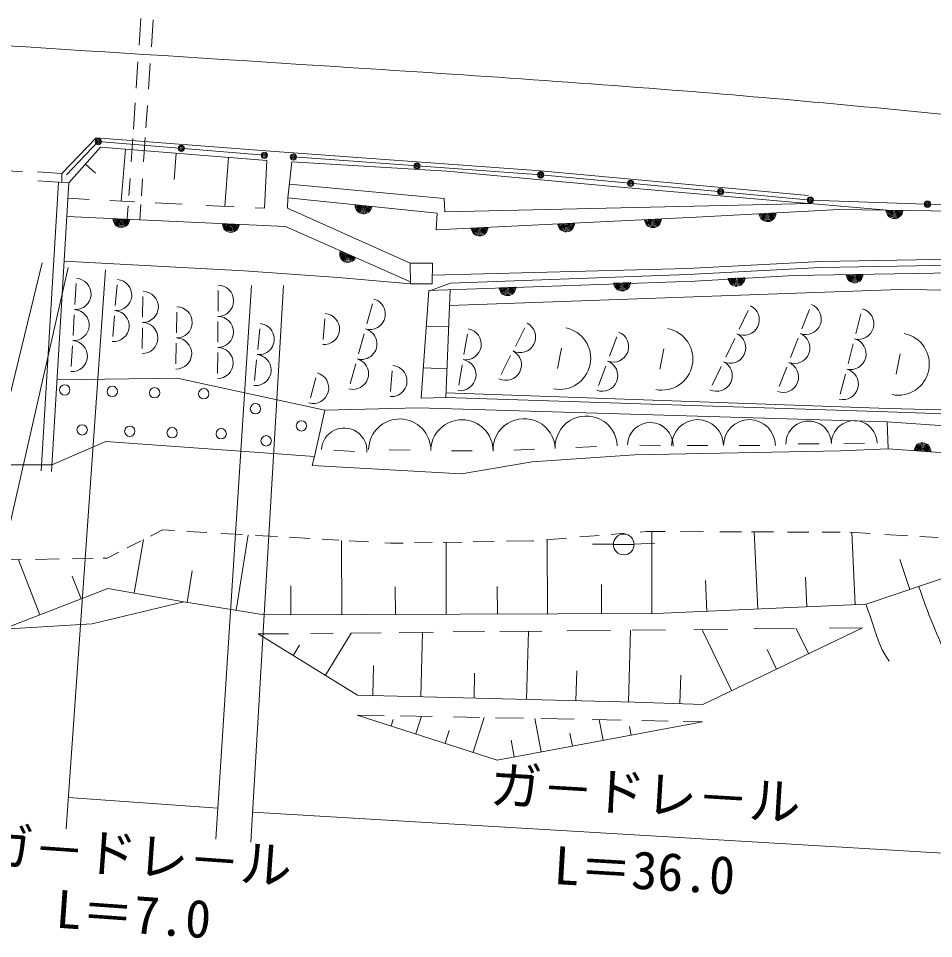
# Model space of a CAD drawing. Units: millimetres, scale not verified. Extents: x 40000 to 680000, y 20000 to 380000.
# Drawn here: x 389184 to 433314, y 240804 to 285196 of the extents above; entities that cross this region are included whole.
import ezdxf
from ezdxf.enums import TextEntityAlignment as Align

# ---------------------------------------------------------------- set-up
doc = ezdxf.new("R2010")
doc.units = ezdxf.units.MM
doc.header["$LTSCALE"] = 1000
for name, color, linetype, lineweight in [('M-BGD', 7, 'Continuous', 13), ('M-BMK', 2, 'Continuous', 13), ('M-STR-HTXT', 7, 'Continuous', 13)]:
    doc.layers.add(name, color=color, linetype=linetype, lineweight=lineweight)
doc.styles.add('ＭＳ ゴシック', font='')
doc.styles.get('ＭＳ ゴシック').set_extended_font_data('MS Gothic')

msp = doc.modelspace()

# ---------------------------------------------------------------- linework, layer by layer
at = {"layer": 'M-BGD'}
for p, q in [((395089, 285196), (395002, 283905)), ((395686, 285126), (395598, 283822)), ((394947, 283100), (394862, 281832)), ((395543, 283021), (395459, 281776)), ((394814, 281130), (394728, 279853)), ((395407, 280999), (395333, 279913)), ((391282, 277718), (392927, 279431)), ((391500, 277651), (393037, 279250)), ((392927, 279431), (401338, 278796)), ((393037, 279250), (401048, 278594)), ((394697, 279404), (394621, 278282)), ((395302, 279450), (395223, 278281)), ((393146, 278992), (391609, 277264)), ((401168, 278342), (393146, 278992)), ((394145, 276386), (394348, 278895)), ((401338, 278796), (414353, 277843)), ((396690, 277422), (396793, 278697)), ((399130, 276131), (399321, 278492)), ((401043, 276034), (401168, 278342)), ((402442, 278512), (414367, 277651)), ((392906, 277737), (392417, 278172)), ((402374, 278280), (402174, 276541)), ((409840, 277822), (402374, 278280)), ((387984, 277894), (389375, 277799)), ((390100, 277790), (391282, 277718)), ((391282, 277718), (391274, 277284)), ((394567, 277470), (394511, 276652)), ((395167, 277460), (395112, 276644)), ((418034, 277074), (409840, 277822)), ((414353, 277843), (427267, 276658)), ((414367, 277651), (427376, 276430)), ((391110, 277293), (390126, 277357)), ((390279, 263374), (391110, 277293)), ((390778, 263344), (391609, 277264)), ((391110, 277293), (391609, 277264)), ((402249, 277195), (409717, 276508)), ((427267, 276263), (418034, 277074)), ((391565, 276517), (392589, 276465)), ((393595, 276414), (394779, 276353)), ((394478, 276160), (394435, 275527)), ((395084, 276226), (395034, 275486)), ((395776, 276303), (397077, 276236)), ((398237, 276177), (399590, 276108)), ((402174, 276541), (402152, 276049)), ((409372, 275803), (402174, 276541)), ((409717, 276508), (409753, 275866)), ((409753, 275866), (425303, 276220)), ((425303, 276220), (427342, 276264)), ((427342, 276264), (431074, 275938)), ((427376, 276430), (438663, 276037)), ((400592, 276057), (401043, 276034)), ((402152, 276049), (408075, 273389)), ((409327, 274998), (409372, 275803)), ((428753, 275977), (421867, 275602)), ((439448, 275811), (428753, 275977)), ((402062, 275155), (391512, 275632)), ((421867, 275602), (409327, 274998)), ((408091, 272495), (402062, 275155)), ((400074, 273020), (391384, 273487)), ((421448, 273134), (427870, 273475)), ((427870, 273475), (437873, 273645)), ((404599, 272701), (400074, 273020)), ((408075, 273389), (409155, 273383)), ((408093, 272398), (408075, 273389)), ((409155, 273383), (409138, 272393)), ((409145, 272807), (421448, 273134)), ((421465, 272834), (427881, 273175)), ((427881, 273175), (437866, 273345)), ((408093, 272398), (404599, 272701)), ((410024, 272430), (421465, 272834)), ((421801, 272521), (426574, 272788)), ((426574, 272788), (438299, 272982)), ((391964, 272400), (391905, 271401)), ((393939, 272346), (393856, 271349)), ((409138, 272393), (408093, 272398)), ((408982, 272073), (421801, 272521)), ((410024, 272430), (409058, 272076)), ((395191, 271776), (395174, 270776)), ((398815, 272072), (398808, 271072)), ((408602, 266871), (408982, 272073)), ((410008, 272109), (409791, 266900)), ((431691, 272121), (409976, 271349)), ((439841, 272034), (431691, 272121)), ((406261, 271419), (405991, 270456)), ((391876, 270902), (391817, 269904)), ((393815, 270851), (393732, 269855)), ((396825, 271029), (396807, 270029)), ((424377, 271111), (423942, 270211)), ((427331, 271159), (426966, 270228)), ((429808, 270946), (429560, 269977)), ((398805, 270572), (398799, 269572)), ((403955, 270705), (403875, 269709)), ((395166, 270276), (395149, 269276)), ((400823, 270222), (400721, 269227)), ((405856, 269974), (405586, 269012)), ((408847, 270339), (409933, 270315)), ((410836, 269969), (410669, 268983)), ((413601, 270266), (413147, 269375)), ((396798, 269529), (396781, 268529)), ((418035, 269832), (417684, 268896)), ((423724, 269761), (423289, 268860)), ((426784, 269762), (426419, 268831)), ((429436, 269493), (429188, 268524)), ((391788, 269405), (391729, 268407)), ((398796, 269072), (398790, 268072)), ((415378, 269287), (415181, 268306)), ((420308, 269252), (420111, 268271)), ((400670, 268730), (400567, 267735)), ((412919, 268930), (412465, 268039)), ((431706, 269007), (431509, 268027)), ((405451, 268530), (405181, 267567)), ((407211, 268199), (407132, 267202)), ((408705, 268331), (409849, 268292)), ((410585, 268490), (410417, 267504)), ((417509, 268427), (417159, 267491)), ((423072, 268410), (422637, 267510)), ((426237, 268365), (425872, 267434)), ((396845, 267848), (391042, 267756)), ((403955, 266303), (396845, 267848)), ((403532, 267851), (403262, 266888)), ((429064, 268040), (428816, 267071)), ((409791, 266900), (408602, 266871)), ((409791, 266900), (431088, 266211)), ((409800, 267125), (431129, 266373)), ((408472, 266410), (403955, 266303)), ((431076, 265740), (408472, 266410)), ((439387, 266191), (431129, 266373)), ((403455, 264068), (403955, 266303)), ((431088, 266211), (439442, 265919)), ((431124, 264425), (431076, 265740)), ((431076, 265740), (439592, 265142)), ((390797, 263661), (393397, 264781)), ((393397, 264781), (403455, 264068)), ((419153, 264611), (420152, 264583)), ((421433, 264589), (422433, 264589)), ((423933, 264589), (424933, 264589)), ((426790, 264667), (427790, 264677)), ((428990, 264689), (429990, 264699)), ((404392, 264368), (405390, 264307)), ((407069, 264380), (408069, 264362)), ((410069, 264337), (411069, 264330)), ((413068, 264366), (414067, 264409)), ((413950, 263803), (418901, 264138)), ((416065, 264494), (417064, 264537)), ((418901, 264138), (428828, 264329)), ((428828, 264329), (431124, 264425)), ((431124, 264425), (438324, 263922)), ((403455, 264068), (403355, 263635)), ((410553, 263229), (413950, 263803)), ((387294, 263668), (390797, 263661)), ((403355, 263635), (410553, 263229)), ((396138, 260519), (395549, 260221)), ((396716, 260485), (396138, 260519)), ((398268, 260395), (397298, 260451)), ((399995, 260294), (398965, 260354)), ((400256, 260279), (399676, 256644)), ((401681, 260195), (400617, 260258)), ((403245, 260104), (402232, 260163)), ((417184, 260256), (416251, 260180)), ((418399, 260356), (417767, 260304)), ((419464, 260444), (419157, 260418)), ((420368, 260440), (419464, 260444)), ((419720, 260443), (419731, 256480)), ((422213, 260433), (421114, 260437)), ((424046, 260426), (423010, 260430)), ((425588, 260420), (424526, 260424)), ((424666, 260424), (424832, 256700)), ((427294, 260414), (426270, 260417)), ((428810, 260408), (427938, 260411)), ((430248, 260348), (429278, 260406)), ((429370, 260400), (429526, 256909)), ((432069, 260240), (430958, 260306)), ((433536, 260153), (432653, 260206)), ((395096, 259991), (394435, 259656)), ((395215, 260051), (394762, 257466)), ((404634, 260023), (403827, 260070)), ((404770, 260015), (404780, 256438)), ((406065, 259939), (405140, 259993)), ((407122, 259877), (406852, 259893)), ((407731, 259888), (407122, 259877)), ((409134, 259911), (408286, 259897)), ((410587, 259935), (409665, 259920)), ((409803, 259922), (409813, 256452)), ((412129, 259960), (411106, 259944)), ((413953, 259991), (412723, 259970)), ((414028, 259997), (413953, 259991)), ((415616, 260127), (414634, 260047)), ((414686, 260051), (414696, 256466)), ((417871, 259824), (416871, 259834)), ((417874, 259817), (418874, 259817)), ((418871, 259834), (419871, 259884)), ((394032, 259451), (393458, 259160)), ((389318, 259085), (388156, 259064)), ((389187, 259083), (390215, 256421)), ((391150, 259119), (390000, 259098)), ((392781, 259148), (391795, 259130)), ((393458, 259160), (393274, 259157)), ((431680, 259098), (432172, 257646)), ((397559, 258551), (397314, 257022)), ((430070, 256933), (434411, 258405)), ((391781, 258290), (392205, 257190)), ((422311, 258076), (422378, 256590)), ((427138, 258242), (427202, 256806)), ((393496, 257688), (388440, 255735)), ((397157, 257047), (393496, 257688)), ((402314, 257814), (402318, 256431)), ((407355, 257767), (407359, 256446)), ((412277, 257790), (412281, 256459)), ((417294, 257886), (417298, 256473)), ((392741, 255990), (397157, 257047)), ((397157, 257047), (401032, 256428)), ((419917, 256481), (430070, 256933)), ((401032, 256428), (419917, 256481)), ((386362, 255612), (392741, 255990)), ((420382, 255703), (418786, 255686)), ((423397, 255734), (421753, 255717)), ((422182, 252102), (429882, 255801)), ((426605, 255767), (424642, 255747)), ((426695, 255768), (427280, 254551)), ((429882, 255801), (428298, 255785)), ((402214, 255514), (400743, 255499)), ((400743, 255499), (405536, 252555)), ((404354, 255537), (403277, 255525)), ((405237, 255546), (403985, 253508)), ((406679, 255561), (405225, 255546)), ((409195, 255587), (407546, 255570)), ((408661, 255581), (408582, 252478)), ((411663, 255612), (410141, 255597)), ((414429, 255641), (412403, 255620)), ((413774, 255634), (413691, 252348)), ((417738, 255675), (415652, 255654)), ((418696, 255685), (418608, 252223)), ((422169, 255674), (423565, 252767)), ((402742, 254961), (402435, 254460)), ((425284, 254747), (425734, 253809)), ((406309, 253986), (406272, 252536)), ((411183, 253605), (411153, 252412)), ((416105, 253724), (416069, 252287)), ((421122, 253510), (421075, 252140)), ((405536, 252555), (418898, 252215)), ((418898, 252215), (422182, 252102)), ((405512, 251590), (412266, 249419)), ((406821, 251564), (405512, 251590)), ((407252, 251366), (407154, 251062)), ((409130, 251519), (407613, 251549)), ((408614, 251529), (408341, 250681)), ((411422, 251474), (410164, 251499)), ((411645, 251469), (411106, 249792)), ((413542, 251432), (412181, 251459)), ((412266, 249419), (422172, 251263)), ((414093, 251421), (414392, 249815)), ((415987, 251384), (414385, 251416)), ((418244, 251340), (416848, 251367)), ((417193, 251360), (417377, 250370)), ((420518, 251295), (419243, 251320)), ((422172, 251263), (421241, 251281)), ((409957, 250849), (409757, 250226)), ((418657, 251039), (418735, 250623)), ((412938, 250384), (413089, 249572)), ((415780, 250711), (415895, 250095))]:
    msp.add_line(p, q, dxfattribs=at)
for centre, radius in [((393037, 279250), 150), ((393037, 279250), 100), ((393037, 279250), 50), ((397043, 278922), 150), ((397043, 278922), 100), ((397043, 278922), 50), ((401048, 278594), 150), ((401048, 278594), 100), ((401048, 278594), 50), ((402442, 278512), 150), ((402442, 278512), 100), ((402442, 278512), 50), ((408404, 278082), 150), ((408404, 278082), 100), ((408404, 278082), 50), ((414367, 277651), 150), ((414367, 277651), 100), ((414367, 277651), 50), ((418703, 277244), 150), ((418703, 277244), 100), ((418703, 277244), 50), ((423040, 276837), 150), ((423040, 276837), 100), ((423040, 276837), 50), ((427376, 276430), 150), ((427376, 276430), 100), ((427376, 276430), 50), ((433020, 276233), 150), ((433020, 276233), 100), ((433020, 276233), 50), ((391415, 267273), 250), ((393712, 267204), 250), ((395753, 267134), 250), ((398119, 267088), 250), ((400614, 266365), 250), ((392258, 265346), 250), ((394555, 265277), 250), ((402833, 265539), 250), ((396596, 265207), 250), ((398962, 265161), 250), ((401130, 264817), 250), ((418374, 259817), 500)]:
    msp.add_circle(centre, radius, dxfattribs=at)
for centre, radius, start, end in [((405826, 276166), 400, 174.1513, 354.1513), ((405826, 276166), 400, 174.1513, 354.1513), ((405826, 276166), 350, 174.1513, 354.1513), ((405826, 276166), 300, 174.1513, 354.1513), ((405826, 276166), 250, 174.1513, 354.1513), ((405826, 276166), 200, 174.1513, 354.1513), ((405826, 276166), 150, 174.1513, 354.1513), ((405826, 276166), 100, 174.1513, 354.1513), ((405826, 276166), 50, 174.1513, 354.1513), ((425310, 275790), 400, 183.1222, 3.1222), ((425310, 275790), 400, 183.1222, 3.1222), ((425310, 275790), 350, 183.1222, 3.1222), ((425310, 275790), 300, 183.1222, 3.1222), ((425310, 275790), 250, 183.1222, 3.1222), ((425310, 275790), 200, 183.1222, 3.1222), ((425310, 275790), 150, 183.1222, 3.1222), ((425310, 275790), 100, 183.1222, 3.1222), ((425310, 275790), 50, 183.1222, 3.1222), ((431427, 275936), 400, 179.1108, 359.1108), ((431427, 275936), 400, 179.1108, 359.1108), ((431427, 275936), 350, 179.1108, 359.1108), ((431427, 275936), 300, 179.1108, 359.1108), ((431427, 275936), 250, 179.1108, 359.1108), ((431427, 275936), 200, 179.1108, 359.1108), ((431427, 275936), 150, 179.1108, 359.1108), ((431427, 275936), 100, 179.1108, 359.1108), ((431427, 275936), 50, 179.1108, 359.1108), ((394150, 275513), 400, 177.4076, 357.4076), ((394150, 275513), 400, 177.4076, 357.4076), ((394150, 275513), 350, 177.4076, 357.4076), ((394150, 275513), 300, 177.4076, 357.4076), ((394150, 275513), 250, 177.4076, 357.4076), ((394150, 275513), 200, 177.4076, 357.4076), ((394150, 275513), 150, 177.4076, 357.4076), ((394150, 275513), 100, 177.4076, 357.4076), ((394150, 275513), 50, 177.4076, 357.4076), ((399425, 275274), 400, 177.4076, 357.4076), ((399425, 275274), 400, 177.4076, 357.4076), ((399425, 275274), 350, 177.4076, 357.4076), ((399425, 275274), 300, 177.4076, 357.4076), ((399425, 275274), 250, 177.4076, 357.4076), ((399425, 275274), 200, 177.4076, 357.4076), ((399425, 275274), 150, 177.4076, 357.4076), ((399425, 275274), 100, 177.4076, 357.4076), ((399425, 275274), 50, 177.4076, 357.4076), ((415597, 275300), 400, 182.7554, 2.7554), ((415597, 275300), 400, 182.7554, 2.7554), ((415597, 275300), 350, 182.7554, 2.7554), ((415597, 275300), 300, 182.7554, 2.7554), ((415597, 275300), 250, 182.7554, 2.7554), ((415597, 275300), 200, 182.7554, 2.7554), ((415597, 275300), 150, 182.7554, 2.7554), ((415597, 275300), 100, 182.7554, 2.7554), ((415597, 275300), 50, 182.7554, 2.7554), ((419777, 275501), 400, 182.7554, 2.7554), ((419777, 275501), 400, 182.7554, 2.7554), ((419777, 275501), 350, 182.7554, 2.7554), ((419777, 275501), 300, 182.7554, 2.7554), ((419777, 275501), 250, 182.7554, 2.7554), ((419777, 275501), 200, 182.7554, 2.7554), ((419777, 275501), 150, 182.7554, 2.7554), ((419777, 275501), 100, 182.7554, 2.7554), ((419777, 275501), 50, 182.7554, 2.7554), ((411417, 275099), 400, 182.7554, 2.7554), ((411417, 275099), 400, 182.7554, 2.7554), ((411417, 275099), 350, 182.7554, 2.7554), ((411417, 275099), 300, 182.7554, 2.7554), ((411417, 275099), 250, 182.7554, 2.7554), ((411417, 275099), 200, 182.7554, 2.7554), ((411417, 275099), 150, 182.7554, 2.7554), ((411417, 275099), 100, 182.7554, 2.7554), ((411417, 275099), 50, 182.7554, 2.7554), ((405076, 273825), 400, 156.1941, 336.1941), ((405076, 273825), 400, 156.1941, 336.1941), ((405076, 273825), 350, 156.1941, 336.1941), ((405076, 273825), 300, 156.1941, 336.1941), ((405076, 273825), 250, 156.1941, 336.1941), ((405076, 273825), 200, 156.1941, 336.1941), ((405076, 273825), 150, 156.1941, 336.1941), ((405076, 273825), 100, 156.1941, 336.1941), ((405076, 273825), 50, 156.1941, 336.1941), ((391935, 271901), 750, 266.6335, 86.6335), ((393898, 271848), 750, 265.2595, 85.2595), ((423813, 272675), 400, 182.3474, 2.3474), ((423813, 272675), 400, 182.3474, 2.3474), ((423813, 272675), 350, 182.3474, 2.3474), ((423813, 272675), 300, 182.3474, 2.3474), ((423813, 272675), 250, 182.3474, 2.3474), ((423813, 272675), 200, 182.3474, 2.3474), ((423813, 272675), 150, 182.3474, 2.3474), ((423813, 272675), 100, 182.3474, 2.3474), ((423813, 272675), 50, 182.3474, 2.3474), ((429505, 272836), 400, 180.9469, 0.9469), ((429505, 272836), 400, 180.9469, 0.9469), ((429505, 272836), 350, 180.9469, 0.9469), ((429505, 272836), 300, 180.9469, 0.9469), ((429505, 272836), 250, 180.9469, 0.9469), ((429505, 272836), 200, 180.9469, 0.9469), ((429505, 272836), 150, 180.9469, 0.9469), ((429505, 272836), 100, 180.9469, 0.9469), ((429505, 272836), 50, 180.9469, 0.9469), ((398811, 271572), 750, 269.6496, 89.6496), ((412769, 272222), 400, 182.3474, 2.3474), ((412769, 272222), 400, 182.3474, 2.3474), ((412769, 272222), 350, 182.3474, 2.3474), ((412769, 272222), 300, 182.3474, 2.3474), ((412769, 272222), 250, 182.3474, 2.3474), ((412769, 272222), 200, 182.3474, 2.3474), ((412769, 272222), 150, 182.3474, 2.3474), ((412769, 272222), 100, 182.3474, 2.3474), ((412769, 272222), 50, 182.3474, 2.3474), ((418291, 272448), 400, 182.3474, 2.3474), ((418291, 272448), 400, 182.3474, 2.3474), ((418291, 272448), 350, 182.3474, 2.3474), ((418291, 272448), 300, 182.3474, 2.3474), ((418291, 272448), 250, 182.3474, 2.3474), ((418291, 272448), 200, 182.3474, 2.3474), ((418291, 272448), 150, 182.3474, 2.3474), ((418291, 272448), 100, 182.3474, 2.3474), ((418291, 272448), 50, 182.3474, 2.3474), ((395182, 271276), 750, 269.0452, 89.0452), ((396816, 270529), 750, 268.9914, 88.9914), ((406126, 270937), 750, 254.3416, 74.3417), ((424159, 270661), 750, 244.2152, 64.2152), ((427148, 270693), 750, 248.6095, 68.6095), ((391847, 270403), 750, 266.6335, 86.6335), ((393774, 270353), 750, 265.2595, 85.2595), ((398802, 270072), 750, 269.6496, 89.6496), ((403915, 270207), 750, 265.4261, 85.4261), ((429684, 270461), 750, 255.6397, 75.6397), ((395157, 269776), 750, 269.0452, 89.0452), ((400772, 269724), 750, 264.1226, 84.1226), ((413374, 269820), 750, 242.9784, 62.9784), ((405721, 269493), 750, 254.3416, 74.3417), ((410752, 269476), 750, 260.345, 80.345), ((415280, 268797), 1500, 258.6647, 78.6647), ((417860, 269364), 750, 249.4986, 69.4986), ((420209, 268762), 1500, 258.6647, 78.6647), ((423507, 269310), 750, 244.2152, 64.2152), ((426601, 269297), 750, 248.6095, 68.6095), ((431608, 268517), 1500, 258.6647, 78.6647), ((391759, 268906), 750, 266.6335, 86.6335), ((396789, 269029), 750, 268.9914, 88.9914), ((429312, 269008), 750, 255.6397, 75.6397), ((398793, 268572), 750, 269.6496, 89.6496), ((412692, 268484), 750, 242.9784, 62.9784), ((400619, 268232), 750, 264.1226, 84.1226), ((405316, 268049), 750, 254.3416, 74.3417), ((410501, 267997), 750, 260.345, 80.345), ((417334, 267959), 750, 249.4986, 69.4986), ((422854, 267960), 750, 244.2152, 64.2152), ((426054, 267900), 750, 248.6095, 68.6095), ((407172, 267700), 750, 265.4752, 85.4752), ((428940, 267555), 750, 255.6397, 75.6397), ((403397, 267370), 750, 254.3318, 74.3318), ((416565, 264516), 1500, 2.454, 182.454), ((407569, 264371), 1500, 358.9922, 178.9922), ((410569, 264334), 1500, 359.5896, 179.5896), ((413568, 264387), 1500, 2.454, 182.454), ((419653, 264597), 1100, 358.3788, 178.3788), ((421933, 264589), 1250, 0, 180), ((424433, 264589), 1250, 0, 180), ((427290, 264672), 1100, 0.5817, 180.5817), ((429490, 264694), 1100, 0.5817, 180.5817), ((404891, 264338), 1100, 356.4862, 176.4863), ((432777, 264320), 400, 356.3844, 176.3844), ((432777, 264320), 400, 356.3844, 176.3844), ((432777, 264320), 350, 356.3844, 176.3844), ((432777, 264320), 300, 356.3844, 176.3844), ((432777, 264320), 250, 356.3844, 176.3844), ((432777, 264320), 200, 356.3844, 176.3844), ((432777, 264320), 150, 356.3844, 176.3844), ((432777, 264320), 100, 356.3844, 176.3844), ((432777, 264320), 50, 356.3844, 176.3844)]:
    msp.add_arc(centre, radius, start, end, dxfattribs=at)
for points in [[(432599, 257791), (432818, 257169), (433037, 256547), (433288, 255937), (433509, 255398), (433755, 254867), (433971, 254325), (434169, 253830), (434341, 253324), (434514, 252818)], [(430063, 256901), (430201, 256512), (430339, 256122), (430466, 255727), (430566, 255418), (430660, 255106), (430799, 254816), (430905, 254597), (431036, 254391), (431167, 254185)]]:
    msp.add_open_spline(points, degree=3, knots=[0, 0, 0, 0, 1, 1, 1, 2, 2, 2, 3, 3, 3, 3], dxfattribs=at)
at = {"layer": 'M-BMK'}
msp.add_open_spline([(372538, 284887), (382627, 284254), (392716, 283622), (402804, 282978), (408778, 282597), (414752, 282212), (420719, 281740), (425908, 281330), (431092, 280854), (436267, 280299), (437130, 280206), (437993, 280112), (438855, 280016), (439717, 279920), (440580, 279824), (441441, 279720), (447320, 279011), (453154, 277976), (458988, 276940)], degree=3, knots=[0, 0, 0, 0, 1, 1, 1, 2, 2, 2, 3, 3, 3, 4, 4, 4, 5, 5, 5, 6, 6, 6, 6], dxfattribs=at)
at = {"layer": 'M-STR-HTXT'}
for p, q in [((383246, 244339), (390327, 273398)), ((391590, 273178), (384927, 243929)), ((393380, 273065), (391481, 246107)), ((400422, 272310), (398704, 245598)), ((401973, 272310), (400383, 245460)), ((398800, 247095), (391587, 247603)), ((436938, 244744), (400468, 246904))]:
    msp.add_line(p, q, dxfattribs=at)

# ---------------------------------------------------------------- texts
at = {"layer": 'M-STR-HTXT', "style": 'ＭＳ ゴシック'}
for s, rotation, p in [('ガ－ドレ－ル', 356.611, (411986, 249164)), ('ガ－ドレ－ル', 355.971, (387476, 246269)), ('L＝36.0', 356.646, (415070, 245271)), ('L＝7.0', 355.971, (391068, 243165))]:
    msp.add_text(s, height=1833, rotation=rotation, dxfattribs=at).set_placement(p, align=Align.TOP_LEFT)

doc.saveas('drawing.dxf')
